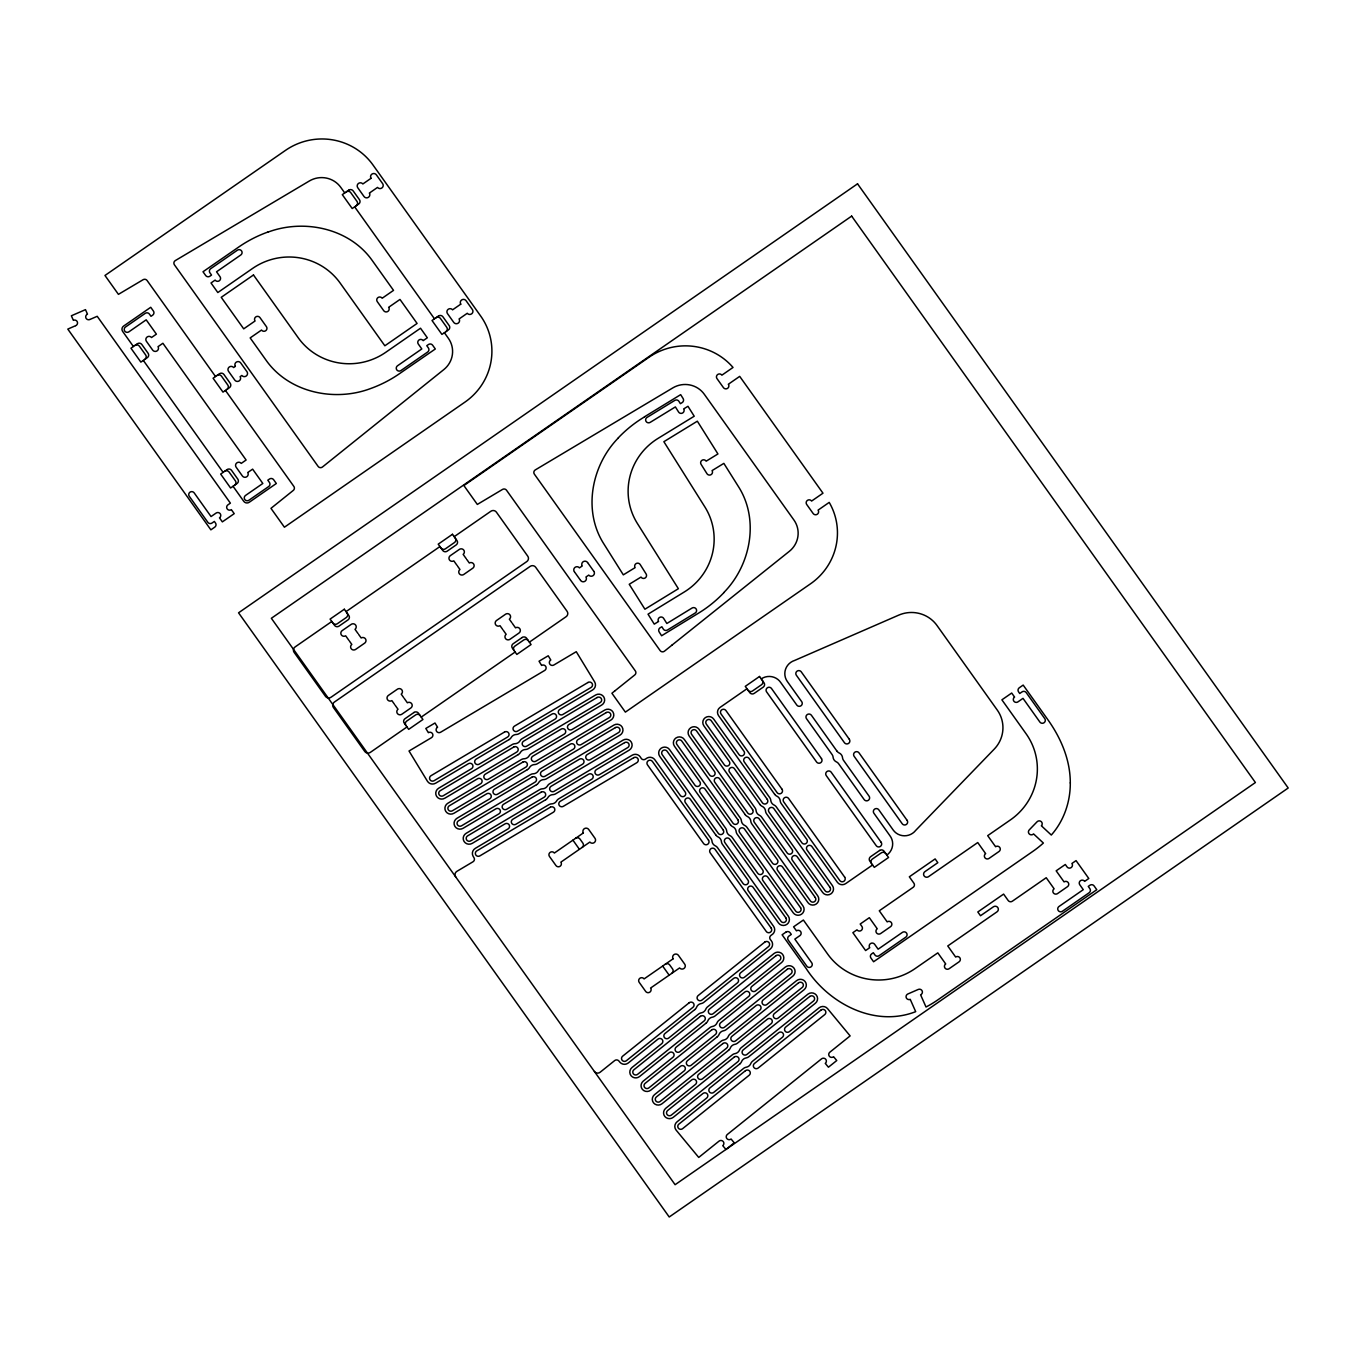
<?xml version="1.0" encoding="UTF-8"?>
<svg xmlns="http://www.w3.org/2000/svg" width="1356" height="1356" viewBox="0 0 1356 1356"><rect width="100%" height="100%" fill="white"/><g stroke="black" fill="none" stroke-linecap="round" stroke-linejoin="round"><path stroke-width="1.5" d="M618.37 437.903C591.521 465.193 582.572 510.822 603.912 543.993L623.319 574.859L635.1 567.639A2.983 2.932 -14.3 0 1 636.083 563.604A2.983 2.932 -14.3 0 1 640.185 564.537L646.1 573.944A2.983 2.932 -14.3 0 1 645.117 577.995A2.983 2.932 -14.3 0 1 641.015 577.063L629.235 584.283L644.914 609.217L678.373 588.707L637.388 523.484A62.918 61.681 -14.3 0 1 658.067 438.378L694.221 416.224L687.967 406.291L683.678 408.919A2.983 2.932 -14.3 0 1 682.695 412.953A2.983 2.932 -14.3 0 1 678.593 412.021L675.39 406.919L650.202 422.36A2.983 2.932 -14.3 0 1 646.083 421.445A2.983 2.932 -14.3 0 1 647.066 417.394L674.813 400.393A2.983 2.932 -14.3 0 1 678.915 401.325L680.39 403.681L682.136 402.613A2.983 2.932 -14.3 0 0 683.119 398.562L680.661 394.647L644.507 416.784M723.867 592.504C750.716 565.215 759.665 519.602 738.325 486.414L723.85 463.379L712.07 470.6A2.983 2.932 -14.3 0 1 711.086 474.634A2.983 2.932 -14.3 0 1 706.985 473.719L701.069 464.294A2.983 2.932 -14.3 0 1 702.035 460.26A2.983 2.932 -14.3 0 1 706.154 461.176L717.934 453.955L697.34 421.191L663.864 441.7L704.866 506.924A62.918 61.681 -14.3 0 1 684.187 592.047L648.032 614.183L654.27 624.133L658.558 621.506A2.983 2.932 -14.3 0 1 659.541 617.455A2.983 2.932 -14.3 0 1 663.643 618.387L666.847 623.489L692.052 608.047A2.983 2.932 -14.3 0 1 696.153 608.98A2.983 2.932 -14.3 0 1 695.17 613.031L667.44 630.015A2.983 2.932 -14.3 0 1 663.321 629.082L661.847 626.743L660.101 627.794A2.983 2.932 -14.3 0 0 659.118 631.845L661.592 635.761L697.747 613.624A122.786 120.362 -14.3 0 0 723.951 592.572M872.586 864.975L845.652 883.637A5.983 5.865 -14.3 0 1 837.347 882.248L811.905 846.568A2.983 2.932 -14.3 0 0 807.752 845.873A2.983 2.932 -14.3 0 0 807.006 849.958L832.448 885.654A5.983 5.865 -14.3 0 1 830.957 893.824A5.983 5.865 -14.3 0 1 822.634 892.434L797.209 856.755A2.983 2.932 -14.3 0 0 793.057 856.06A2.983 2.932 -14.3 0 0 792.311 860.145L817.736 895.841A5.983 5.865 -14.3 0 1 816.244 904.011A5.983 5.865 -14.3 0 1 807.939 902.621L782.497 866.942A2.983 2.932 -14.3 0 0 778.344 866.247A2.983 2.932 -14.3 0 0 777.598 870.349L803.04 906.028A5.983 5.865 -14.3 0 1 801.549 914.198A5.983 5.865 -14.3 0 1 793.243 912.825L767.801 877.129A2.983 2.932 -14.3 0 0 763.648 876.434A2.983 2.932 -14.3 0 0 762.903 880.536L788.345 916.215A5.983 5.865 -14.3 0 1 786.853 924.385A5.983 5.865 -14.3 0 1 778.53 923.012L753.105 887.316A2.983 2.932 -14.3 0 0 748.953 886.621A2.983 2.932 -14.3 0 0 748.207 890.723L773.632 926.402A5.983 5.865 -14.3 0 1 772.818 934.047L771.022 935.369A2.983 2.932 -14.3 0 0 770.394 939.623L771.276 940.674A5.983 5.865 -14.3 0 1 770.378 948.912L740.647 972.777A2.983 2.932 -14.3 0 0 740.207 976.896A2.983 2.932 -14.3 0 0 744.393 977.303L774.123 953.454A5.983 5.865 -14.3 0 1 782.514 954.251A5.983 5.865 -14.3 0 1 781.615 962.506L751.902 986.354A2.983 2.932 -14.3 0 0 751.444 990.49A2.983 2.932 -14.3 0 0 755.648 990.897L785.361 967.031A5.983 5.865 -14.3 0 1 793.769 967.828A5.983 5.865 -14.3 0 1 792.87 976.1L763.157 999.948A2.983 2.932 -14.3 0 0 762.699 1004.084A2.983 2.932 -14.3 0 0 766.903 1004.474L796.616 980.625A5.983 5.865 -14.3 0 1 805.006 981.422A5.983 5.865 -14.3 0 1 804.125 989.677L774.395 1013.542A2.983 2.932 -14.3 0 0 773.954 1017.661A2.983 2.932 -14.3 0 0 778.141 1018.068L807.871 994.202A5.983 5.865 -14.3 0 1 816.261 995.016A5.983 5.865 -14.3 0 1 815.363 1003.27L785.649 1027.119A2.983 2.932 -14.3 0 0 785.209 1031.255A2.983 2.932 -14.3 0 0 789.395 1031.645L819.126 1007.796A5.983 5.865 -14.3 0 1 827.516 1008.593L850.127 1035.899L829.838 1052.205A2.983 2.932 -14.3 0 0 829.397 1056.324A2.983 2.932 -14.3 0 0 833.584 1056.731L836.754 1060.545L828.431 1067.206L825.279 1063.392A2.983 2.932 -14.3 0 0 825.719 1059.273A2.983 2.932 -14.3 0 0 821.533 1058.867L727.341 1134.464A2.983 2.932 -14.3 0 0 726.884 1138.599A2.983 2.932 -14.3 0 0 731.087 1139.006L734.24 1142.82L725.935 1149.481L722.765 1145.667A2.983 2.932 -14.3 0 0 723.223 1141.549A2.983 2.932 -14.3 0 0 719.019 1141.142L698.73 1157.431L676.119 1130.124A5.983 5.865 -14.3 0 1 677.017 1121.853L706.73 1098.004A2.983 2.932 -14.3 0 0 707.171 1093.868A2.983 2.932 -14.3 0 0 702.984 1093.478L673.254 1117.327A5.983 5.865 -14.3 0 1 664.864 1116.53A5.983 5.865 -14.3 0 1 665.762 1108.276L695.475 1084.41A2.983 2.932 -14.3 0 0 695.933 1080.291A2.983 2.932 -14.3 0 0 691.73 1079.885L662.016 1103.75A5.983 5.865 -14.3 0 1 653.609 1102.937A5.983 5.865 -14.3 0 1 654.507 1094.682L684.238 1070.833A2.983 2.932 -14.3 0 0 684.678 1066.697A2.983 2.932 -14.3 0 0 680.475 1066.308L650.761 1090.156A5.983 5.865 -14.3 0 1 642.371 1089.36A5.983 5.865 -14.3 0 1 643.253 1081.105L672.983 1057.239A2.983 2.932 -14.3 0 0 673.423 1053.12A2.983 2.932 -14.3 0 0 669.237 1052.714L639.507 1076.579A5.983 5.865 -14.3 0 1 631.116 1075.766A5.983 5.865 -14.3 0 1 632.015 1067.511L661.728 1043.662A2.983 2.932 -14.3 0 0 662.186 1039.527A2.983 2.932 -14.3 0 0 657.982 1039.12L628.269 1062.985A5.983 5.865 -14.3 0 1 619.878 1062.206L618.861 1060.968A2.983 2.932 -14.3 0 0 614.675 1060.578L600.115 1072.257A3.932 3.848 -14.3 0 1 594.42 1071.511M331.796 621.489L295.083 646.948A3.932 3.848 -14.3 0 0 294.099 652.321L325.508 696.374A3.932 3.848 -14.3 0 0 330.966 697.289L526.789 561.57A3.932 3.848 -14.3 0 0 527.772 556.197L496.381 512.127A3.932 3.848 -14.3 0 0 490.906 511.229L454.192 536.671M346.051 611.624L439.937 546.553M406.986 726.969L370.273 752.427A3.932 3.848 -14.3 0 1 364.798 751.512L333.39 707.459A3.932 3.848 -14.3 0 1 334.373 702.069L530.213 566.35A3.932 3.848 -14.3 0 1 535.671 567.266L567.079 611.319A3.932 3.848 -14.3 0 1 566.096 616.709L529.382 642.151M421.241 717.104L515.127 652.033M746.986 688.746L720.036 707.425A5.983 5.865 -14.3 0 0 718.544 715.595L743.986 751.292A2.983 2.932 -14.3 0 1 743.241 755.377A2.983 2.932 -14.3 0 1 739.088 754.682L713.646 719.002A5.983 5.865 -14.3 0 0 705.34 717.612A5.983 5.865 -14.3 0 0 703.849 725.782L729.291 761.479A2.983 2.932 -14.3 0 1 728.545 765.564A2.983 2.932 -14.3 0 1 724.392 764.869L698.95 729.189A5.983 5.865 -14.3 0 0 690.645 727.799A5.983 5.865 -14.3 0 0 689.153 735.969L714.578 771.666A2.983 2.932 -14.3 0 1 713.832 775.751A2.983 2.932 -14.3 0 1 709.68 775.056L684.255 739.376A5.983 5.865 -14.3 0 0 675.932 737.986A5.983 5.865 -14.3 0 0 674.441 746.173L699.882 781.853A2.983 2.932 -14.3 0 1 699.137 785.938A2.983 2.932 -14.3 0 1 694.984 785.243L669.542 749.563A5.983 5.865 -14.3 0 0 661.236 748.173A5.983 5.865 -14.3 0 0 659.745 756.36L685.187 792.04A2.983 2.932 -14.3 0 1 684.441 796.125A2.983 2.932 -14.3 0 1 680.288 795.43L654.846 759.75A5.983 5.865 -14.3 0 0 647.27 757.919L645.405 759.14A2.983 2.932 -14.3 0 1 641.134 758.275L640.422 757.106A5.983 5.865 -14.3 0 0 632.252 755.156L599.42 774.649A2.983 2.932 -14.3 0 1 595.335 773.666A2.983 2.932 -14.3 0 1 596.369 769.632L629.201 750.139A5.983 5.865 -14.3 0 0 631.286 742.088A5.983 5.865 -14.3 0 0 623.099 740.122L590.267 759.614A2.983 2.932 -14.3 0 1 586.182 758.631A2.983 2.932 -14.3 0 1 587.216 754.597L620.048 735.105A5.983 5.865 -14.3 0 0 622.133 727.036A5.983 5.865 -14.3 0 0 613.946 725.07L581.114 744.58A2.983 2.932 -14.3 0 1 577.029 743.596A2.983 2.932 -14.3 0 1 578.063 739.562L610.895 720.07A5.983 5.865 -14.3 0 0 612.963 712.002A5.983 5.865 -14.3 0 0 604.793 710.035L571.961 729.528A2.983 2.932 -14.3 0 1 567.876 728.545A2.983 2.932 -14.3 0 1 568.91 724.528L601.742 705.018A5.983 5.865 -14.3 0 0 603.81 696.967A5.983 5.865 -14.3 0 0 595.64 695.001L562.808 714.493A2.983 2.932 -14.3 0 1 558.706 713.51A2.983 2.932 -14.3 0 1 559.757 709.476L592.589 689.984A5.983 5.865 -14.3 0 0 594.657 681.932L576.266 651.694L553.841 665.016A2.983 2.932 -14.3 0 1 549.756 664.016A2.983 2.932 -14.3 0 1 550.79 659.999L548.231 655.779L539.044 661.22L541.62 665.44A2.983 2.932 -14.3 0 1 545.705 666.423A2.983 2.932 -14.3 0 1 544.671 670.457L440.615 732.24A2.983 2.932 -14.3 0 1 436.53 731.257A2.983 2.932 -14.3 0 1 437.564 727.223L434.988 723.002L425.818 728.46L428.377 732.681A2.983 2.932 -14.3 0 1 432.479 733.664A2.983 2.932 -14.3 0 1 431.428 737.698L409.02 751.004L427.428 781.242A5.983 5.865 -14.3 0 0 435.615 783.209L468.43 763.699A2.983 2.932 -14.3 0 1 472.532 764.682A2.983 2.932 -14.3 0 1 471.498 768.716L438.666 788.209A5.983 5.865 -14.3 0 0 436.581 796.277A5.983 5.865 -14.3 0 0 444.768 798.243L477.6 778.751A2.983 2.932 -14.3 0 1 481.685 779.734A2.983 2.932 -14.3 0 1 480.651 783.751L447.819 803.26A5.983 5.865 -14.3 0 0 445.734 811.312A5.983 5.865 -14.3 0 0 453.921 813.278L486.753 793.785A2.983 2.932 -14.3 0 1 490.838 794.769A2.983 2.932 -14.3 0 1 489.804 798.803L456.972 818.295A5.983 5.865 -14.3 0 0 454.887 826.346A5.983 5.865 -14.3 0 0 463.074 828.313L495.906 808.82A2.983 2.932 -14.3 0 1 499.991 809.803A2.983 2.932 -14.3 0 1 498.957 813.837L466.125 833.33A5.983 5.865 -14.3 0 0 464.04 841.398A5.983 5.865 -14.3 0 0 472.227 843.364L505.059 823.855A2.983 2.932 -14.3 0 1 509.144 824.838A2.983 2.932 -14.3 0 1 508.11 828.872L475.278 848.364A5.983 5.865 -14.3 0 0 473.193 856.416L474.024 857.772A2.983 2.932 -14.3 0 1 472.973 861.789L456.887 871.349A3.932 3.848 -14.3 0 0 455.684 876.874M75.478 325.762L67.8 329.101L210.875 529.84L214.757 527.145A2.983 2.932 -14.3 0 0 215.502 523.06L214.333 521.433L212.011 523.043A2.983 2.932 -14.3 0 1 207.858 522.348L189.264 496.262A2.983 2.932 -14.3 0 1 190.01 492.177A2.983 2.932 -14.3 0 1 194.162 492.855L211.044 516.551L216.079 513.077A2.983 2.932 -14.3 0 1 220.231 513.755A2.983 2.932 -14.3 0 1 219.486 517.856L222.35 521.874L234.215 513.653L231.351 509.636A2.983 2.932 -14.3 0 1 227.198 508.941A2.983 2.932 -14.3 0 1 227.944 504.839L230.384 503.144L97.208 316.304L90.106 319.389M267.776 232.198C303.863 218.604 349.509 228.13 372.341 260.657L393.528 290.37L382.172 298.235A2.983 2.932 -14.3 0 0 378.019 297.54A2.983 2.932 -14.3 0 0 377.273 301.625L383.731 310.694A2.983 2.932 -14.3 0 0 387.901 311.388A2.983 2.932 -14.3 0 0 388.647 307.304L399.986 299.439L417.089 323.44L384.85 345.78L340.102 282.997A62.918 61.681 -14.3 0 0 252.64 268.403L217.824 292.54L211.011 282.963L215.129 280.099A2.983 2.932 -14.3 0 0 219.282 280.794A2.983 2.932 -14.3 0 0 220.028 276.709L216.536 271.793L240.792 254.979A2.983 2.932 -14.3 0 0 241.554 250.894A2.983 2.932 -14.3 0 0 237.385 250.199L210.672 268.708A2.983 2.932 -14.3 0 0 209.926 272.81L211.536 275.065L209.858 276.234A2.983 2.932 -14.3 0 1 205.705 275.539L203.01 271.759L237.842 247.639A122.786 120.362 -14.3 0 1 267.742 232.096M344.746 192.925L340.763 187.348A23.594 23.12 -14.3 0 0 309.388 180.958L175.331 260.572A2.983 2.932 -14.3 0 0 174.399 264.776L318.135 466.43A2.983 2.932 -14.3 0 0 322.474 466.989L443.836 369.578A23.594 23.12 -14.3 0 0 448.378 338.305L444.395 332.712M354.662 206.841L434.479 318.813M587.707 562.723L593.674 571.096M574.503 571.876L580.47 580.249M466.227 558.706L463.159 554.384A3.187 3.119 -14.3 0 0 463.735 550.061A3.187 3.119 -14.3 0 0 459.362 549.4L450.328 555.655A3.187 3.119 -14.3 0 0 449.48 559.943A3.187 3.119 -14.3 0 0 453.802 560.859L456.887 565.181M466.854 559.57L469.312 563.011A3.187 3.119 -14.3 0 1 473.617 563.943A3.187 3.119 -14.3 0 1 472.769 568.215L463.752 574.469A3.187 3.119 -14.3 0 1 459.379 573.808A3.187 3.119 -14.3 0 1 459.955 569.486L457.514 566.062M511.805 622.641L509.364 619.2A3.187 3.119 -14.3 0 0 509.941 614.878A3.187 3.119 -14.3 0 0 505.568 614.217L496.533 620.489A3.187 3.119 -14.3 0 0 495.686 624.76A3.187 3.119 -14.3 0 0 500.008 625.692L502.466 629.116M512.432 623.523L515.517 627.845A3.187 3.119 -14.3 0 1 519.823 628.76A3.187 3.119 -14.3 0 1 518.975 633.049L509.958 639.303A3.187 3.119 -14.3 0 1 505.585 638.642A3.187 3.119 -14.3 0 1 506.161 634.32L503.093 629.998M572.927 840.161L579.419 849.297M662.643 966.048L669.152 975.167M215.519 376.527L147.092 280.506A2.983 2.932 -14.3 0 0 143.109 279.709L118.43 294.354L104.971 275.471L285.506 150.363A62.918 61.681 -14.3 0 1 372.968 164.957L480.651 315.999A62.918 61.681 -14.3 0 1 464.955 402.105L284.421 527.213L270.963 508.347L293.303 490.397A2.983 2.932 -14.3 0 0 293.879 486.448L225.435 390.426M358.086 633.642L355.018 629.337A3.187 3.119 -14.3 0 0 355.594 625.014A3.187 3.119 -14.3 0 0 351.221 624.353L342.187 630.608A3.187 3.119 -14.3 0 0 341.339 634.879A3.187 3.119 -14.3 0 0 345.661 635.811L348.729 640.117M358.713 634.523L361.171 637.964A3.187 3.119 -14.3 0 1 365.476 638.879A3.187 3.119 -14.3 0 1 364.628 643.168L355.611 649.422A3.187 3.119 -14.3 0 1 351.238 648.761A3.187 3.119 -14.3 0 1 351.814 644.439L349.373 640.998M403.664 697.594L401.223 694.153A3.187 3.119 -14.3 0 0 401.8 689.831A3.187 3.119 -14.3 0 0 397.427 689.17L388.392 695.425A3.187 3.119 -14.3 0 0 387.545 699.713A3.187 3.119 -14.3 0 0 391.867 700.628L394.325 704.069M404.291 698.476L407.376 702.781A3.187 3.119 -14.3 0 1 411.682 703.713A3.187 3.119 -14.3 0 1 410.834 707.985L401.817 714.239A3.187 3.119 -14.3 0 1 397.444 713.578A3.187 3.119 -14.3 0 1 398.02 709.256L394.952 704.951M233.046 486.279L243.792 501.364A3.932 3.848 -14.3 0 0 249.25 502.262L276.336 483.499L273.641 479.719A2.983 2.932 -14.3 0 0 269.488 479.024L267.81 480.194L269.437 482.448A2.983 2.932 -14.3 0 1 268.691 486.55L248.962 500.211A2.983 2.932 -14.3 0 1 244.809 499.533A2.983 2.932 -14.3 0 1 245.555 495.432L262.827 483.465L252.623 469.142L247.741 472.532A3.187 3.119 -14.3 0 1 246.758 476.77A3.187 3.119 -14.3 0 1 242.402 475.99L236.13 467.176A3.187 3.119 -14.3 0 1 236.842 462.871A3.187 3.119 -14.3 0 1 241.232 463.396L246.114 460.023L162.889 343.271L158.025 346.661A3.187 3.119 -14.3 0 1 157.042 350.899A3.187 3.119 -14.3 0 1 152.686 350.119L146.414 341.305A3.187 3.119 -14.3 0 1 147.126 337A3.187 3.119 -14.3 0 1 151.516 337.525L156.398 334.152L146.194 319.83L128.905 331.813A2.983 2.932 -14.3 0 1 124.752 331.118A2.983 2.932 -14.3 0 1 125.498 327.016L145.228 313.355A2.983 2.932 -14.3 0 1 149.38 314.05L151.008 316.304L152.669 315.151A2.983 2.932 -14.3 0 0 153.414 311.049L150.736 307.287L123.65 326.05A3.932 3.848 -14.3 0 0 122.667 331.44L133.413 346.509M143.329 360.425L223.13 472.38M89.852 319.507A2.983 2.932 -14.3 0 1 85.937 318.016A2.983 2.932 -14.3 0 1 87.479 314.151L85.479 309.643L71.36 315.779L73.36 320.304A2.983 2.932 -14.3 0 1 77.275 321.779A2.983 2.932 -14.3 0 1 75.733 325.66M134.956 345.441A3.187 3.119 -14.3 0 1 139.38 346.17L145.668 354.984A3.187 3.119 -14.3 0 1 144.872 359.34M224.672 471.312A3.187 3.119 -14.3 0 1 229.096 472.041L235.385 480.855A3.187 3.119 -14.3 0 1 234.588 485.211M226.994 389.358A3.187 3.119 -14.3 0 0 227.774 385.002L221.503 376.188A3.187 3.119 -14.3 0 0 217.079 375.442M445.938 331.644A3.187 3.119 -14.3 0 0 446.734 327.288L440.446 318.474A3.187 3.119 -14.3 0 0 436.022 317.728M356.221 205.773A3.187 3.119 -14.3 0 0 357.001 201.417L350.729 192.603A3.187 3.119 -14.3 0 0 346.305 191.857M618.302 437.835A122.786 120.362 -14.3 0 1 644.558 416.868M580.622 580.47A3.187 3.119 -14.3 0 0 584.961 581.266A3.187 3.119 -14.3 0 0 585.945 577.012L588.741 575.08A3.187 3.119 -14.3 0 0 593.131 575.605A3.187 3.119 -14.3 0 0 593.843 571.3M587.555 562.486A3.187 3.119 -14.3 0 0 583.216 561.706A3.187 3.119 -14.3 0 0 582.233 565.961L579.453 567.876A3.187 3.119 -14.3 0 0 575.063 567.35A3.187 3.119 -14.3 0 0 574.334 571.656M455.26 538.179A3.187 3.119 -14.3 0 1 454.463 542.536L445.446 548.79A3.187 3.119 -14.3 0 1 441.022 548.061M347.119 613.132A3.187 3.119 -14.3 0 1 346.322 617.489L337.305 623.743A3.187 3.119 -14.3 0 1 332.881 622.997M528.298 640.642A3.187 3.119 -14.3 0 0 523.874 639.896L514.839 646.151A3.187 3.119 -14.3 0 0 514.043 650.524M420.157 715.595A3.187 3.119 -14.3 0 0 415.733 714.849L406.698 721.104A3.187 3.119 -14.3 0 0 405.902 725.46M671.796 973.337A3.187 3.119 -14.3 0 0 672.593 968.981L669.711 964.963A3.187 3.119 -14.3 0 0 665.288 964.218M575.554 838.33A3.187 3.119 -14.3 0 1 579.995 839.076L582.86 843.11A3.187 3.119 -14.3 0 1 582.063 847.466M761.225 678.881A14.001 13.729 -14.3 0 1 780.853 682.695L796.82 705.086A2.983 2.932 -14.3 0 0 800.972 705.781A2.983 2.932 -14.3 0 0 801.718 701.679L787.311 681.475A14.001 13.729 -14.3 0 1 794.65 660.44L898.689 615.149A31.459 30.832 -14.3 0 1 936.979 625.472L997.321 710.137A31.459 30.832 -14.3 0 1 994.202 749.156L915.741 830.33A14.001 13.729 -14.3 0 1 893.18 830.008L878.79 809.803A2.983 2.932 -14.3 0 0 874.637 809.108A2.983 2.932 -14.3 0 0 873.891 813.21L889.841 835.601A14.001 13.729 -14.3 0 1 886.841 855.094M762.309 680.39A3.187 3.119 -14.3 0 1 761.513 684.746L752.478 691.001A3.187 3.119 -14.3 0 1 748.054 690.255M871.518 863.45A3.187 3.119 -14.3 0 1 872.315 859.094L881.332 852.839A3.187 3.119 -14.3 0 1 885.756 853.585M1070.291 782.92C1070.426 801.803 1063.884 820.872 1051.307 835.042L1041.391 825.804A2.983 2.932 -14.3 0 0 1041.289 821.668A2.983 2.932 -14.3 0 0 1037.069 821.787L1029.255 829.889A2.983 2.932 -14.3 0 0 1029.34 834.042A2.983 2.932 -14.3 0 0 1033.56 833.906L1043.374 843.042L1042.51 843.805A103.548 101.514 -14.3 0 1 1032.865 851.382L873.586 961.76L870.908 957.98A2.983 2.932 -14.3 0 1 871.654 953.895L873.315 952.726L874.942 954.997A2.983 2.932 -14.3 0 0 879.095 955.692L905.808 937.165A2.983 2.932 -14.3 0 0 906.554 933.081A2.983 2.932 -14.3 0 0 902.401 932.386L878.129 949.2L874.637 944.301A2.983 2.932 -14.3 0 0 870.484 943.607A2.983 2.932 -14.3 0 0 869.738 947.691L865.603 950.556L852.873 932.674L856.992 929.826A2.983 2.932 -14.3 0 0 861.145 930.521A2.983 2.932 -14.3 0 0 861.891 926.419L860.196 924.029L869.332 917.69L877.23 928.775A2.983 2.932 -14.3 0 0 876.485 932.86A2.983 2.932 -14.3 0 0 880.637 933.555L890.587 926.657A2.983 2.932 -14.3 0 0 891.333 922.572A2.983 2.932 -14.3 0 0 887.18 921.877L879.281 910.791L913.164 887.316A2.983 2.932 -14.3 0 0 913.91 883.231L909.334 876.807L935.132 858.924L937.827 862.704L924.928 871.637A3.153 3.085 -14.3 0 0 924.148 875.942A3.153 3.085 -14.3 0 0 928.521 876.671L977.744 842.551L985.643 853.636A2.983 2.932 -14.3 0 0 984.897 857.721A2.983 2.932 -14.3 0 0 989.049 858.416L998.999 851.517A2.983 2.932 -14.3 0 0 999.745 847.432A2.983 2.932 -14.3 0 0 995.592 846.737L987.693 835.652L1010.423 819.905A62.918 61.681 -14.3 0 0 1026.119 733.816L1001.898 699.832L1011.695 693.035L1014.576 697.069A2.983 2.932 -14.3 0 0 1013.83 701.154A2.983 2.932 -14.3 0 0 1017.983 701.849L1023 698.357L1039.882 722.053A2.983 2.932 -14.3 0 0 1044.035 722.748A2.983 2.932 -14.3 0 0 1044.781 718.663L1026.204 692.577A2.983 2.932 -14.3 0 0 1022.051 691.882L1019.729 693.492L1018.559 691.848A2.983 2.932 -14.3 0 1 1019.305 687.763L1023.17 685.085L1047.408 719.07C1060.765 737.613 1070.342 759.75 1070.291 782.92M614.726 690.984L611.912 693.238L625.37 712.12L810.498 583.826A62.918 61.664 -14.3 0 0 829.211 502.398L818.075 510.127A2.983 2.932 -14.3 0 1 817.329 514.212A2.983 2.932 -14.3 0 1 813.159 513.517L806.701 504.466A2.983 2.932 -14.3 0 1 807.447 500.364A2.983 2.932 -14.3 0 1 811.6 501.059L822.973 493.194L739.698 376.375L728.341 384.24A2.983 2.932 -14.3 0 1 727.596 388.325A2.983 2.932 -14.3 0 1 723.443 387.63L716.968 378.578A2.983 2.932 -14.3 0 1 717.714 374.493A2.983 2.932 -14.3 0 1 721.884 375.171L733.02 367.459A62.918 61.681 -14.3 0 0 648.999 357.255L463.871 485.55L477.329 504.432L502.534 489.414A2.983 2.932 -14.3 0 1 506.517 490.228L635.354 670.966A2.983 2.932 -14.3 0 1 634.778 674.932L614.726 690.984M671.966 645.134L664.474 651.168A2.983 2.932 -14.3 0 1 660.135 650.592L534.349 474.125A2.983 2.932 -14.3 0 1 535.281 469.922L672.881 387.85A23.594 23.12 -14.3 0 1 704.273 394.24L793.921 520.009A23.594 23.12 -14.3 0 1 789.378 551.299L671.966 645.134M689.187 1002.762L622.641 1056.188A2.983 2.932 -14.3 0 0 622.184 1060.324A2.983 2.932 -14.3 0 0 626.387 1060.714L692.95 1007.305A2.983 2.932 -14.3 0 0 693.391 1003.169A2.983 2.932 -14.3 0 0 689.187 1002.762M764.75 942.132L698.187 995.541A2.983 2.932 -14.3 0 0 697.747 999.677A2.983 2.932 -14.3 0 0 701.933 1000.084L768.496 946.658A2.983 2.932 -14.3 0 0 768.937 942.522A2.983 2.932 -14.3 0 0 764.75 942.132M694.814 1009.559L664.949 1033.543A2.983 2.932 -14.3 0 0 664.508 1037.662A2.983 2.932 -14.3 0 0 668.694 1038.069L698.56 1014.085A5.983 5.865 -14.3 0 1 701.289 1012.847A5.983 5.865 -14.3 0 0 705.781 1009.237A5.983 5.865 -14.3 0 1 707.561 1006.864L737.427 982.897A2.983 2.932 -14.3 0 0 737.884 978.761A2.983 2.932 -14.3 0 0 733.681 978.371L703.815 1002.338A5.983 5.865 -14.3 0 1 701.103 1003.576A5.983 5.865 -14.3 0 0 696.594 1007.186A5.983 5.865 -14.3 0 1 694.814 1009.559M700.442 1016.356L633.879 1069.782A2.983 2.932 -14.3 0 0 633.438 1073.901A2.983 2.932 -14.3 0 0 637.642 1074.308L704.188 1020.882A2.983 2.932 -14.3 0 0 704.645 1016.763A2.983 2.932 -14.3 0 0 700.442 1016.356M775.988 955.709L709.442 1009.135A2.983 2.932 -14.3 0 0 708.985 1013.271A2.983 2.932 -14.3 0 0 713.188 1013.661L779.751 960.234A2.983 2.932 -14.3 0 0 780.192 956.116A2.983 2.932 -14.3 0 0 775.988 955.709M706.069 1023.153L676.203 1047.12A2.983 2.932 -14.3 0 0 675.746 1051.256A2.983 2.932 -14.3 0 0 679.949 1051.646L709.815 1027.678A5.983 5.865 -14.3 0 1 712.527 1026.441A5.983 5.865 -14.3 0 0 717.036 1022.831A5.983 5.865 -14.3 0 1 718.816 1020.458L748.682 996.49A2.983 2.932 -14.3 0 0 749.122 992.355A2.983 2.932 -14.3 0 0 744.936 991.948L715.07 1015.932A5.983 5.865 -14.3 0 1 712.341 1017.17A5.983 5.865 -14.3 0 0 707.849 1020.78A5.983 5.865 -14.3 0 1 706.069 1023.153M711.697 1029.933L645.134 1083.359A2.983 2.932 -14.3 0 0 644.693 1087.495A2.983 2.932 -14.3 0 0 648.88 1087.902L715.443 1034.475A2.983 2.932 -14.3 0 0 715.883 1030.34A2.983 2.932 -14.3 0 0 711.697 1029.933M787.243 969.303L720.68 1022.729A2.983 2.932 -14.3 0 0 720.239 1026.848A2.983 2.932 -14.3 0 0 724.443 1027.255L790.989 973.828A2.983 2.932 -14.3 0 0 791.446 969.693A2.983 2.932 -14.3 0 0 787.243 969.303M717.324 1036.73L687.441 1060.714A2.983 2.932 -14.3 0 0 687 1064.833A2.983 2.932 -14.3 0 0 691.204 1065.24L721.07 1041.255A5.983 5.865 -14.3 0 1 723.782 1040.018A5.983 5.865 -14.3 0 0 728.291 1036.408A5.983 5.865 -14.3 0 1 730.07 1034.052L759.936 1010.067A2.983 2.932 -14.3 0 0 760.377 1005.949A2.983 2.932 -14.3 0 0 756.173 1005.542L726.308 1029.509A5.983 5.865 -14.3 0 1 723.596 1030.746A5.983 5.865 -14.3 0 0 719.104 1034.357A5.983 5.865 -14.3 0 1 717.324 1036.73M722.934 1043.527L656.389 1096.953A2.983 2.932 -14.3 0 0 655.931 1101.072A2.983 2.932 -14.3 0 0 660.135 1101.479L726.697 1048.052A2.983 2.932 -14.3 0 0 727.138 1043.934A2.983 2.932 -14.3 0 0 722.934 1043.527M798.498 982.88L731.935 1036.306A2.983 2.932 -14.3 0 0 731.494 1040.442A2.983 2.932 -14.3 0 0 735.681 1040.832L802.244 987.422A2.983 2.932 -14.3 0 0 802.684 983.286A2.983 2.932 -14.3 0 0 798.498 982.88M728.562 1050.324L698.696 1074.291A2.983 2.932 -14.3 0 0 698.255 1078.427A2.983 2.932 -14.3 0 0 702.442 1078.834L732.325 1054.849A5.983 5.865 -14.3 0 1 735.037 1053.612A5.983 5.865 -14.3 0 0 739.529 1050.002A5.983 5.865 -14.3 0 1 741.308 1047.629L771.174 1023.661A2.983 2.932 -14.3 0 0 771.632 1019.526A2.983 2.932 -14.3 0 0 767.428 1019.136L737.562 1043.103A5.983 5.865 -14.3 0 1 734.85 1044.34A5.983 5.865 -14.3 0 0 730.342 1047.951A5.983 5.865 -14.3 0 1 728.562 1050.324M734.189 1057.121L667.644 1110.53A2.983 2.932 -14.3 0 0 667.186 1114.666A2.983 2.932 -14.3 0 0 671.39 1115.073L737.935 1061.646A2.983 2.932 -14.3 0 0 738.393 1057.511A2.983 2.932 -14.3 0 0 734.189 1057.121M809.752 996.474L743.19 1049.9A2.983 2.932 -14.3 0 0 742.732 1054.019A2.983 2.932 -14.3 0 0 746.936 1054.426L813.498 1000.999A2.983 2.932 -14.3 0 0 813.939 996.88A2.983 2.932 -14.3 0 0 809.752 996.474M739.817 1063.901L709.951 1087.885A2.983 2.932 -14.3 0 0 709.493 1092.004A2.983 2.932 -14.3 0 0 713.697 1092.411L743.563 1068.443A5.983 5.865 -14.3 0 1 746.292 1067.206A5.983 5.865 -14.3 0 0 750.783 1063.596A5.983 5.865 -14.3 0 1 752.563 1061.223L782.429 1037.238A2.983 2.932 -14.3 0 0 782.887 1033.119A2.983 2.932 -14.3 0 0 778.683 1032.713L748.817 1056.697A5.983 5.865 -14.3 0 1 746.088 1057.934A5.983 5.865 -14.3 0 0 741.596 1061.545A5.983 5.865 -14.3 0 1 739.817 1063.901M745.444 1070.698L678.881 1124.124A2.983 2.932 -14.3 0 0 678.441 1128.26A2.983 2.932 -14.3 0 0 682.627 1128.65L749.19 1075.223A2.983 2.932 -14.3 0 0 749.648 1071.104A2.983 2.932 -14.3 0 0 745.444 1070.698M820.99 1010.067L754.445 1063.477A2.983 2.932 -14.3 0 0 753.987 1067.613A2.983 2.932 -14.3 0 0 758.19 1068.02L824.736 1014.593A2.983 2.932 -14.3 0 0 825.194 1010.457A2.983 2.932 -14.3 0 0 820.99 1010.067M137.397 343.746L130.956 348.204L140.871 362.12L147.312 357.645A3.187 3.119 -14.3 0 0 148.109 353.289L141.821 344.475A3.187 3.119 -14.3 0 0 137.397 343.746M673.101 958.811L644.083 978.913A2.983 2.932 -14.3 0 0 639.93 978.235A2.983 2.932 -14.3 0 0 639.185 982.32L645.676 991.439A2.983 2.932 -14.3 0 0 649.846 992.134A2.983 2.932 -14.3 0 0 650.592 988.049L679.61 967.93A3.187 3.119 -14.3 0 0 684 968.455A3.187 3.119 -14.3 0 0 684.712 964.15L678.424 955.353A3.187 3.119 -14.3 0 0 674.085 954.556A3.187 3.119 -14.3 0 0 673.101 958.811M348.746 190.162L342.305 194.637L352.221 208.536L358.662 204.078A3.187 3.119 -14.3 0 0 359.459 199.705L353.17 190.908A3.187 3.119 -14.3 0 0 348.746 190.162M371.036 178.297L362.866 183.958A3.187 3.119 -14.3 0 0 358.476 183.433A3.187 3.119 -14.3 0 0 357.764 187.721L364.035 196.535A3.187 3.119 -14.3 0 0 368.374 197.332A3.187 3.119 -14.3 0 0 369.374 193.077L377.527 187.416A3.187 3.119 -14.3 0 0 381.917 187.942A3.187 3.119 -14.3 0 0 382.646 183.653L376.358 174.839A3.187 3.119 -14.3 0 0 372.019 174.043A3.187 3.119 -14.3 0 0 371.036 178.297M253.47 274.98L221.231 297.32L243.707 328.847L255.064 320.982A2.983 2.932 -14.3 0 1 255.809 316.897A2.983 2.932 -14.3 0 1 259.962 317.592L266.42 326.66A2.983 2.932 -14.3 0 1 265.674 330.745A2.983 2.932 -14.3 0 1 261.522 330.05L250.165 337.915L265.979 360.086C288.828 392.613 334.457 402.156 370.561 388.562A122.786 120.362 -14.3 0 0 400.427 373.036L435.31 348.984L432.615 345.204A2.983 2.932 -14.3 0 0 428.462 344.526L426.784 345.678L428.394 347.95A2.983 2.932 -14.3 0 1 427.649 352.035L400.935 370.561A2.983 2.932 -14.3 0 1 396.783 369.866A2.983 2.932 -14.3 0 1 397.528 365.764L421.801 348.95L418.292 344.034A2.983 2.932 -14.3 0 1 419.038 339.949A2.983 2.932 -14.3 0 1 423.191 340.644L427.326 337.78L420.513 328.22L385.68 352.357A62.918 61.681 -14.3 0 1 298.218 337.746L253.47 274.98M219.519 373.748L213.078 378.222L222.994 392.121L229.435 387.663A3.187 3.119 -14.3 0 0 230.232 383.307L223.943 374.493A3.187 3.119 -14.3 0 0 219.519 373.748M235.351 366.357L233.639 367.544A3.187 3.119 -14.3 0 0 229.249 367.018A3.187 3.119 -14.3 0 0 228.537 371.324L234.808 380.121A3.187 3.119 -14.3 0 0 239.148 380.917A3.187 3.119 -14.3 0 0 240.131 376.663L241.86 375.476A3.187 3.119 -14.3 0 0 246.25 376.002A3.187 3.119 -14.3 0 0 246.962 371.697L240.69 362.899A3.187 3.119 -14.3 0 0 236.334 362.103A3.187 3.119 -14.3 0 0 235.351 366.357M438.48 316.033L432.022 320.508L441.937 334.407L448.378 329.949A3.187 3.119 -14.3 0 0 449.175 325.576L442.904 316.779A3.187 3.119 -14.3 0 0 438.48 316.033M460.752 304.168L452.582 309.829A3.187 3.119 -14.3 0 0 448.192 309.304A3.187 3.119 -14.3 0 0 447.48 313.592L453.752 322.406A3.187 3.119 -14.3 0 0 458.108 323.203A3.187 3.119 -14.3 0 0 459.091 318.948L467.261 313.287A3.187 3.119 -14.3 0 0 471.651 313.829A3.187 3.119 -14.3 0 0 472.363 309.524L466.074 300.71A3.187 3.119 -14.3 0 0 461.735 299.913A3.187 3.119 -14.3 0 0 460.752 304.168M227.113 469.6L220.672 474.075L230.588 487.99L237.029 483.516A3.187 3.119 -14.3 0 0 237.825 479.16L231.554 470.346A3.187 3.119 -14.3 0 0 227.113 469.6M857.534 183.823L238.554 612.81L669.22 1216.993L1288.2 788.005L857.534 183.823M851.653 216.113L271.353 618.285L675.102 1184.703L1255.402 782.531L851.653 216.113M344.339 609.234L330.084 619.099L334.576 625.404A3.187 3.119 -14.3 0 0 339 626.133L348.034 619.878A3.187 3.119 -14.3 0 0 348.831 615.522L344.339 609.234M452.48 534.281L438.225 544.163L442.717 550.451A3.187 3.119 -14.3 0 0 447.141 551.18L456.175 544.926A3.187 3.119 -14.3 0 0 456.972 540.569L452.48 534.281M414.021 712.459L405.003 718.714A3.187 3.119 -14.3 0 0 404.207 723.07L408.681 729.359L422.936 719.494L418.445 713.188A3.187 3.119 -14.3 0 0 414.021 712.459M522.162 637.506L513.144 643.761A3.187 3.119 -14.3 0 0 512.348 648.117L516.839 654.423L531.077 644.541L526.603 638.252A3.187 3.119 -14.3 0 0 522.162 637.506M759.53 676.475L745.275 686.356L749.766 692.645A3.187 3.119 -14.3 0 0 754.19 693.391L763.225 687.136A3.187 3.119 -14.3 0 0 764.004 682.78L759.53 676.475M583.368 832.923L554.35 853.043A2.983 2.932 -14.3 0 0 550.197 852.348A2.983 2.932 -14.3 0 0 549.451 856.433L555.96 865.552A2.983 2.932 -14.3 0 0 560.113 866.247A2.983 2.932 -14.3 0 0 560.859 862.162L589.877 842.059A3.187 3.119 -14.3 0 0 594.267 842.585A3.187 3.119 -14.3 0 0 594.979 838.279L588.707 829.465A3.187 3.119 -14.3 0 0 584.351 828.669A3.187 3.119 -14.3 0 0 583.368 832.923M879.637 850.449L870.603 856.704A3.187 3.119 -14.3 0 0 869.806 861.06L874.298 867.365L888.553 857.484L884.061 851.195A3.187 3.119 -14.3 0 0 879.637 850.449M785.971 932.097L782.107 934.776L806.328 968.76C828.974 1003.711 874.79 1027.662 915.69 1011.661L910.232 999.338A2.983 2.932 -14.3 0 1 906.3 997.847A2.983 2.932 -14.3 0 1 907.859 993.982L918.232 989.456A2.983 2.932 -14.3 0 1 922.165 990.948A2.983 2.932 -14.3 0 1 920.605 994.812L926.012 1007.016L927.029 1006.474A103.548 101.514 -14.3 0 0 937.521 1000.084L1096.784 889.706L1094.089 885.926A2.983 2.932 -14.3 0 0 1089.936 885.231L1088.258 886.4L1089.868 888.655A2.983 2.932 -14.3 0 1 1089.122 892.757L1062.409 911.266A2.983 2.932 -14.3 0 1 1058.256 910.571A2.983 2.932 -14.3 0 1 1059.002 906.486L1083.274 889.672L1079.766 884.756A2.983 2.932 -14.3 0 1 1080.512 880.671A2.983 2.932 -14.3 0 1 1084.664 881.366L1088.8 878.502L1076.054 860.619L1071.918 863.484A2.983 2.932 -14.3 0 1 1071.189 867.569A2.983 2.932 -14.3 0 1 1067.019 866.891L1065.324 864.484L1056.171 870.823L1064.07 881.909A2.983 2.932 -14.3 0 1 1068.223 882.603A2.983 2.932 -14.3 0 1 1067.477 886.688L1057.527 893.587A2.983 2.932 -14.3 0 1 1053.375 892.892A2.983 2.932 -14.3 0 1 1054.12 888.807L1046.222 877.722L1012.339 901.215A2.983 2.932 -14.3 0 1 1008.186 900.52L1003.61 894.096L977.812 911.978L980.507 915.741L993.406 906.808A3.153 3.085 -14.3 0 1 997.779 907.537A3.153 3.085 -14.3 0 1 996.999 911.842L947.759 945.963L955.658 957.048A2.983 2.932 -14.3 0 1 959.811 957.743A2.983 2.932 -14.3 0 1 959.065 961.828L949.115 968.726A2.983 2.932 -14.3 0 1 944.963 968.031A2.983 2.932 -14.3 0 1 945.708 963.947L937.81 952.861L915.08 968.608A62.918 61.681 -14.3 0 1 827.618 954.014L803.379 920.029L793.582 926.826L796.464 930.843A2.983 2.932 -14.3 0 1 800.616 931.538A2.983 2.932 -14.3 0 1 799.87 935.64L794.836 939.115L811.736 962.811A2.983 2.932 -14.3 0 1 810.99 966.896A2.983 2.932 -14.3 0 1 806.837 966.201L788.226 940.132A2.983 2.932 -14.3 0 1 788.972 936.03L791.294 934.42L790.124 932.792A2.983 2.932 -14.3 0 0 785.971 932.097M504.551 732.02L431.039 775.683A2.983 2.932 -14.3 0 0 429.988 779.717A2.983 2.932 -14.3 0 0 434.09 780.7L507.602 737.037A2.983 2.932 -14.3 0 0 508.636 733.003A2.983 2.932 -14.3 0 0 504.551 732.02M588.012 682.475L514.483 726.121A2.983 2.932 -14.3 0 0 513.449 730.155A2.983 2.932 -14.3 0 0 517.534 731.138L591.063 687.475A2.983 2.932 -14.3 0 0 592.097 683.458A2.983 2.932 -14.3 0 0 588.012 682.475M509.127 739.545L476.142 759.14A2.983 2.932 -14.3 0 0 475.092 763.174A2.983 2.932 -14.3 0 0 479.193 764.157L512.178 744.563A5.983 5.865 -14.3 0 1 515.043 743.715A5.983 5.865 -14.3 0 0 520.009 740.766A5.983 5.865 -14.3 0 1 522.111 738.664L555.113 719.07A2.983 2.932 -14.3 0 0 556.146 715.036A2.983 2.932 -14.3 0 0 552.062 714.053L519.06 733.647A5.983 5.865 -14.3 0 1 516.195 734.494A5.983 5.865 -14.3 0 0 511.229 737.444A5.983 5.865 -14.3 0 1 509.127 739.545M513.704 747.071L440.192 790.717A2.983 2.932 -14.3 0 0 439.141 794.752A2.983 2.932 -14.3 0 0 443.243 795.735L516.755 752.072A2.983 2.932 -14.3 0 0 517.789 748.054A2.983 2.932 -14.3 0 0 513.704 747.071M597.165 697.509L523.636 741.156A2.983 2.932 -14.3 0 0 522.602 745.19A2.983 2.932 -14.3 0 0 526.687 746.173L600.216 702.527A2.983 2.932 -14.3 0 0 601.25 698.493A2.983 2.932 -14.3 0 0 597.165 697.509M518.28 754.58L485.295 774.174A2.983 2.932 -14.3 0 0 484.245 778.208A2.983 2.932 -14.3 0 0 488.346 779.192L521.331 759.597A5.983 5.865 -14.3 0 1 524.196 758.75A5.983 5.865 -14.3 0 0 529.162 755.8A5.983 5.865 -14.3 0 1 531.264 753.699L564.265 734.105A2.983 2.932 -14.3 0 0 565.299 730.07A2.983 2.932 -14.3 0 0 561.215 729.087L528.213 748.682A5.983 5.865 -14.3 0 1 525.348 749.529A5.983 5.865 -14.3 0 0 520.382 752.478A5.983 5.865 -14.3 0 1 518.28 754.58M522.857 762.106L449.345 805.752A2.983 2.932 -14.3 0 0 448.294 809.786A2.983 2.932 -14.3 0 0 452.395 810.769L525.908 767.123A2.983 2.932 -14.3 0 0 526.959 763.089A2.983 2.932 -14.3 0 0 522.857 762.106M606.318 712.544L532.789 756.207A2.983 2.932 -14.3 0 0 531.755 760.224A2.983 2.932 -14.3 0 0 535.84 761.208L609.369 717.561A2.983 2.932 -14.3 0 0 610.403 713.527A2.983 2.932 -14.3 0 0 606.318 712.544M527.433 769.615L494.448 789.209A2.983 2.932 -14.3 0 0 493.398 793.243A2.983 2.932 -14.3 0 0 497.499 794.226L530.484 774.632A5.983 5.865 -14.3 0 1 533.349 773.784A5.983 5.865 -14.3 0 0 538.315 770.835A5.983 5.865 -14.3 0 1 540.417 768.733L573.418 749.139A2.983 2.932 -14.3 0 0 574.452 745.105A2.983 2.932 -14.3 0 0 570.368 744.122L537.366 763.716A5.983 5.865 -14.3 0 1 534.501 764.564A5.983 5.865 -14.3 0 0 529.535 767.513A5.983 5.865 -14.3 0 1 527.433 769.615M532.01 777.141L458.498 820.804A2.983 2.932 -14.3 0 0 457.464 824.821A2.983 2.932 -14.3 0 0 461.549 825.804L535.061 782.158A2.983 2.932 -14.3 0 0 536.112 778.124A2.983 2.932 -14.3 0 0 532.01 777.141M615.471 727.579L541.942 771.242A2.983 2.932 -14.3 0 0 540.908 775.276A2.983 2.932 -14.3 0 0 545.01 776.259L618.522 732.596A2.983 2.932 -14.3 0 0 619.556 728.562A2.983 2.932 -14.3 0 0 615.471 727.579M536.586 784.666L503.601 804.261A2.983 2.932 -14.3 0 0 502.567 808.278A2.983 2.932 -14.3 0 0 506.652 809.261L539.637 789.667A5.983 5.865 -14.3 0 1 542.502 788.819A5.983 5.865 -14.3 0 0 547.485 785.87A5.983 5.865 -14.3 0 1 549.587 783.768L582.572 764.174A2.983 2.932 -14.3 0 0 583.605 760.157A2.983 2.932 -14.3 0 0 579.52 759.174L546.536 778.768A5.983 5.865 -14.3 0 1 543.654 779.615A5.983 5.865 -14.3 0 0 538.688 782.565A5.983 5.865 -14.3 0 1 536.586 784.666M541.163 792.175L467.65 835.838A2.983 2.932 -14.3 0 0 466.617 839.873A2.983 2.932 -14.3 0 0 470.702 840.856L544.214 797.192A2.983 2.932 -14.3 0 0 545.265 793.158A2.983 2.932 -14.3 0 0 541.163 792.175M624.624 742.63L551.112 786.277A2.983 2.932 -14.3 0 0 550.061 790.311A2.983 2.932 -14.3 0 0 554.163 791.294L627.675 747.631A2.983 2.932 -14.3 0 0 628.709 743.613A2.983 2.932 -14.3 0 0 624.624 742.63M545.739 799.701L512.754 819.295A2.983 2.932 -14.3 0 0 511.72 823.312A2.983 2.932 -14.3 0 0 515.805 824.295L548.807 804.718A5.983 5.865 -14.3 0 1 551.672 803.871A5.983 5.865 -14.3 0 0 556.638 800.921A5.983 5.865 -14.3 0 1 558.74 798.82L591.725 779.225A2.983 2.932 -14.3 0 0 592.775 775.191A2.983 2.932 -14.3 0 0 588.673 774.208L555.689 793.802A5.983 5.865 -14.3 0 1 552.824 794.65A5.983 5.865 -14.3 0 0 547.858 797.599A5.983 5.865 -14.3 0 1 545.739 799.701M550.333 807.227L476.804 850.873A2.983 2.932 -14.3 0 0 475.77 854.907A2.983 2.932 -14.3 0 0 479.855 855.89L553.384 812.227A2.983 2.932 -14.3 0 0 554.418 808.21A2.983 2.932 -14.3 0 0 550.333 807.227M633.777 757.665L560.265 801.311A2.983 2.932 -14.3 0 0 559.214 805.345A2.983 2.932 -14.3 0 0 563.316 806.328L636.828 762.682A2.983 2.932 -14.3 0 0 637.862 758.648A2.983 2.932 -14.3 0 0 633.777 757.665M849.331 739.291L801.243 671.83A2.983 2.932 -14.3 0 0 797.091 671.135A2.983 2.932 -14.3 0 0 796.345 675.22L844.432 742.698A2.983 2.932 -14.3 0 0 848.585 743.393A2.983 2.932 -14.3 0 0 849.331 739.291M907.113 820.363L859.026 752.885A2.983 2.932 -14.3 0 0 854.873 752.19A2.983 2.932 -14.3 0 0 854.127 756.292L902.215 823.753A2.983 2.932 -14.3 0 0 906.367 824.448A2.983 2.932 -14.3 0 0 907.113 820.363M836.957 751.122L811.413 715.273A2.983 2.932 -14.3 0 0 807.244 714.578A2.983 2.932 -14.3 0 0 806.498 718.68L832.059 754.512A5.983 5.865 -14.3 0 1 833.093 757.258A5.983 5.865 -14.3 0 0 836.381 761.886A5.983 5.865 -14.3 0 1 838.652 763.767L864.196 799.616A2.983 2.932 -14.3 0 0 868.348 800.294A2.983 2.932 -14.3 0 0 869.094 796.209L843.551 760.377A5.983 5.865 -14.3 0 1 842.517 757.631A5.983 5.865 -14.3 0 0 839.211 753.004A5.983 5.865 -14.3 0 1 836.957 751.122M821.482 758.597L771.496 688.492A2.983 2.932 -14.3 0 0 767.343 687.797A2.983 2.932 -14.3 0 0 766.598 691.882L816.583 762.004A2.983 2.932 -14.3 0 0 820.736 762.682A2.983 2.932 -14.3 0 0 821.482 758.597M881.146 842.296L831.177 772.191A2.983 2.932 -14.3 0 0 827.007 771.496A2.983 2.932 -14.3 0 0 826.262 775.598L876.247 845.703A2.983 2.932 -14.3 0 0 880.4 846.398A2.983 2.932 -14.3 0 0 881.146 842.296M781.988 789.209L725.901 710.51A2.983 2.932 -14.3 0 0 721.748 709.815A2.983 2.932 -14.3 0 0 721.002 713.9L777.09 792.599A2.983 2.932 -14.3 0 0 781.242 793.294A2.983 2.932 -14.3 0 0 781.988 789.209M844.686 877.163L788.599 798.464A2.983 2.932 -14.3 0 0 784.446 797.769A2.983 2.932 -14.3 0 0 783.7 801.854L839.788 880.553A2.983 2.932 -14.3 0 0 843.941 881.247A2.983 2.932 -14.3 0 0 844.686 877.163M774.649 794.294L749.105 758.462A2.983 2.932 -14.3 0 0 744.952 757.767A2.983 2.932 -14.3 0 0 744.207 761.852L769.75 797.684A5.983 5.865 -14.3 0 1 770.784 800.43A5.983 5.865 -14.3 0 0 774.09 805.057A5.983 5.865 -14.3 0 1 776.344 806.956L801.888 842.788A2.983 2.932 -14.3 0 0 806.04 843.483A2.983 2.932 -14.3 0 0 806.786 839.398L781.242 803.549A5.983 5.865 -14.3 0 1 780.209 800.82A5.983 5.865 -14.3 0 0 776.903 796.192A5.983 5.865 -14.3 0 1 774.649 794.294M767.293 799.396L711.205 720.697A2.983 2.932 -14.3 0 0 707.052 720.002A2.983 2.932 -14.3 0 0 706.307 724.087L762.394 802.786A2.983 2.932 -14.3 0 0 766.547 803.481A2.983 2.932 -14.3 0 0 767.293 799.396M829.991 887.349L773.903 808.651A2.983 2.932 -14.3 0 0 769.733 807.956A2.983 2.932 -14.3 0 0 768.988 812.041L825.092 890.739A2.983 2.932 -14.3 0 0 829.245 891.434A2.983 2.932 -14.3 0 0 829.991 887.349M759.936 804.481L734.393 768.649A2.983 2.932 -14.3 0 0 730.24 767.954A2.983 2.932 -14.3 0 0 729.494 772.039L755.038 807.888A5.983 5.865 -14.3 0 1 756.089 810.617A5.983 5.865 -14.3 0 0 759.377 815.244A5.983 5.865 -14.3 0 1 761.648 817.143L787.192 852.975A2.983 2.932 -14.3 0 0 791.345 853.67A2.983 2.932 -14.3 0 0 792.09 849.585L766.547 813.753A5.983 5.865 -14.3 0 1 765.513 811.007A5.983 5.865 -14.3 0 0 762.208 806.379A5.983 5.865 -14.3 0 1 759.936 804.481M752.597 809.583L696.492 730.884A2.983 2.932 -14.3 0 0 692.34 730.189A2.983 2.932 -14.3 0 0 691.594 734.274L747.698 812.973A2.983 2.932 -14.3 0 0 751.851 813.668A2.983 2.932 -14.3 0 0 752.597 809.583M815.295 897.536L759.191 818.838A2.983 2.932 -14.3 0 0 755.038 818.143A2.983 2.932 -14.3 0 0 754.292 822.228L810.396 900.926A2.983 2.932 -14.3 0 0 814.549 901.621A2.983 2.932 -14.3 0 0 815.295 897.536M745.241 814.668L719.697 778.836A2.983 2.932 -14.3 0 0 715.544 778.141A2.983 2.932 -14.3 0 0 714.798 782.226L740.342 818.075A5.983 5.865 -14.3 0 1 741.376 820.804A5.983 5.865 -14.3 0 0 744.681 825.431A5.983 5.865 -14.3 0 1 746.953 827.33L772.496 863.162A2.983 2.932 -14.3 0 0 776.649 863.857A2.983 2.932 -14.3 0 0 777.395 859.772L751.851 823.94A5.983 5.865 -14.3 0 1 750.8 821.194A5.983 5.865 -14.3 0 0 747.512 816.566A5.983 5.865 -14.3 0 1 745.241 814.668M737.884 819.77L681.797 741.071A2.983 2.932 -14.3 0 0 677.644 740.376A2.983 2.932 -14.3 0 0 676.898 744.461L732.986 823.16A2.983 2.932 -14.3 0 0 737.155 823.855A2.983 2.932 -14.3 0 0 737.884 819.77M800.582 907.723L744.495 829.025A2.983 2.932 -14.3 0 0 740.342 828.33A2.983 2.932 -14.3 0 0 739.596 832.431L795.684 911.113A2.983 2.932 -14.3 0 0 799.837 911.808A2.983 2.932 -14.3 0 0 800.582 907.723M730.545 824.855L705.001 789.023A2.983 2.932 -14.3 0 0 700.849 788.328A2.983 2.932 -14.3 0 0 700.103 792.413L725.646 828.262A5.983 5.865 -14.3 0 1 726.68 830.991A5.983 5.865 -14.3 0 0 729.986 835.635A5.983 5.865 -14.3 0 1 732.24 837.516L757.784 873.349A2.983 2.932 -14.3 0 0 761.936 874.044A2.983 2.932 -14.3 0 0 762.682 869.959L737.139 834.126A5.983 5.865 -14.3 0 1 736.105 831.381A5.983 5.865 -14.3 0 0 732.799 826.753A5.983 5.865 -14.3 0 1 730.545 824.855M723.189 829.957L667.101 751.258A2.983 2.932 -14.3 0 0 662.948 750.563A2.983 2.932 -14.3 0 0 662.203 754.648L718.29 833.347A2.983 2.932 -14.3 0 0 722.443 834.042A2.983 2.932 -14.3 0 0 723.189 829.957M785.887 917.91L729.799 839.211A2.983 2.932 -14.3 0 0 725.646 838.517A2.983 2.932 -14.3 0 0 724.901 842.618L780.988 921.3A2.983 2.932 -14.3 0 0 785.141 921.995A2.983 2.932 -14.3 0 0 785.887 917.91M715.849 835.042L690.289 799.209A2.983 2.932 -14.3 0 0 686.136 798.515A2.983 2.932 -14.3 0 0 685.39 802.616L710.934 838.449A5.983 5.865 -14.3 0 1 711.985 841.178A5.983 5.865 -14.3 0 0 715.273 845.822A5.983 5.865 -14.3 0 1 717.544 847.703L743.088 883.536A2.983 2.932 -14.3 0 0 747.241 884.231A2.983 2.932 -14.3 0 0 747.987 880.146L722.443 844.313A5.983 5.865 -14.3 0 1 721.409 841.567A5.983 5.865 -14.3 0 0 718.104 836.94A5.983 5.865 -14.3 0 1 715.849 835.042M708.493 840.144L652.389 761.445A2.983 2.932 -14.3 0 0 648.236 760.75A2.983 2.932 -14.3 0 0 647.49 764.852L703.595 843.534A2.983 2.932 -14.3 0 0 707.747 844.229A2.983 2.932 -14.3 0 0 708.493 840.144M771.191 928.097L715.087 849.398A2.983 2.932 -14.3 0 0 710.934 848.703A2.983 2.932 -14.3 0 0 710.188 852.805L766.293 931.504A2.983 2.932 -14.3 0 0 770.445 932.182A2.983 2.932 -14.3 0 0 771.191 928.097"/></g></svg>
